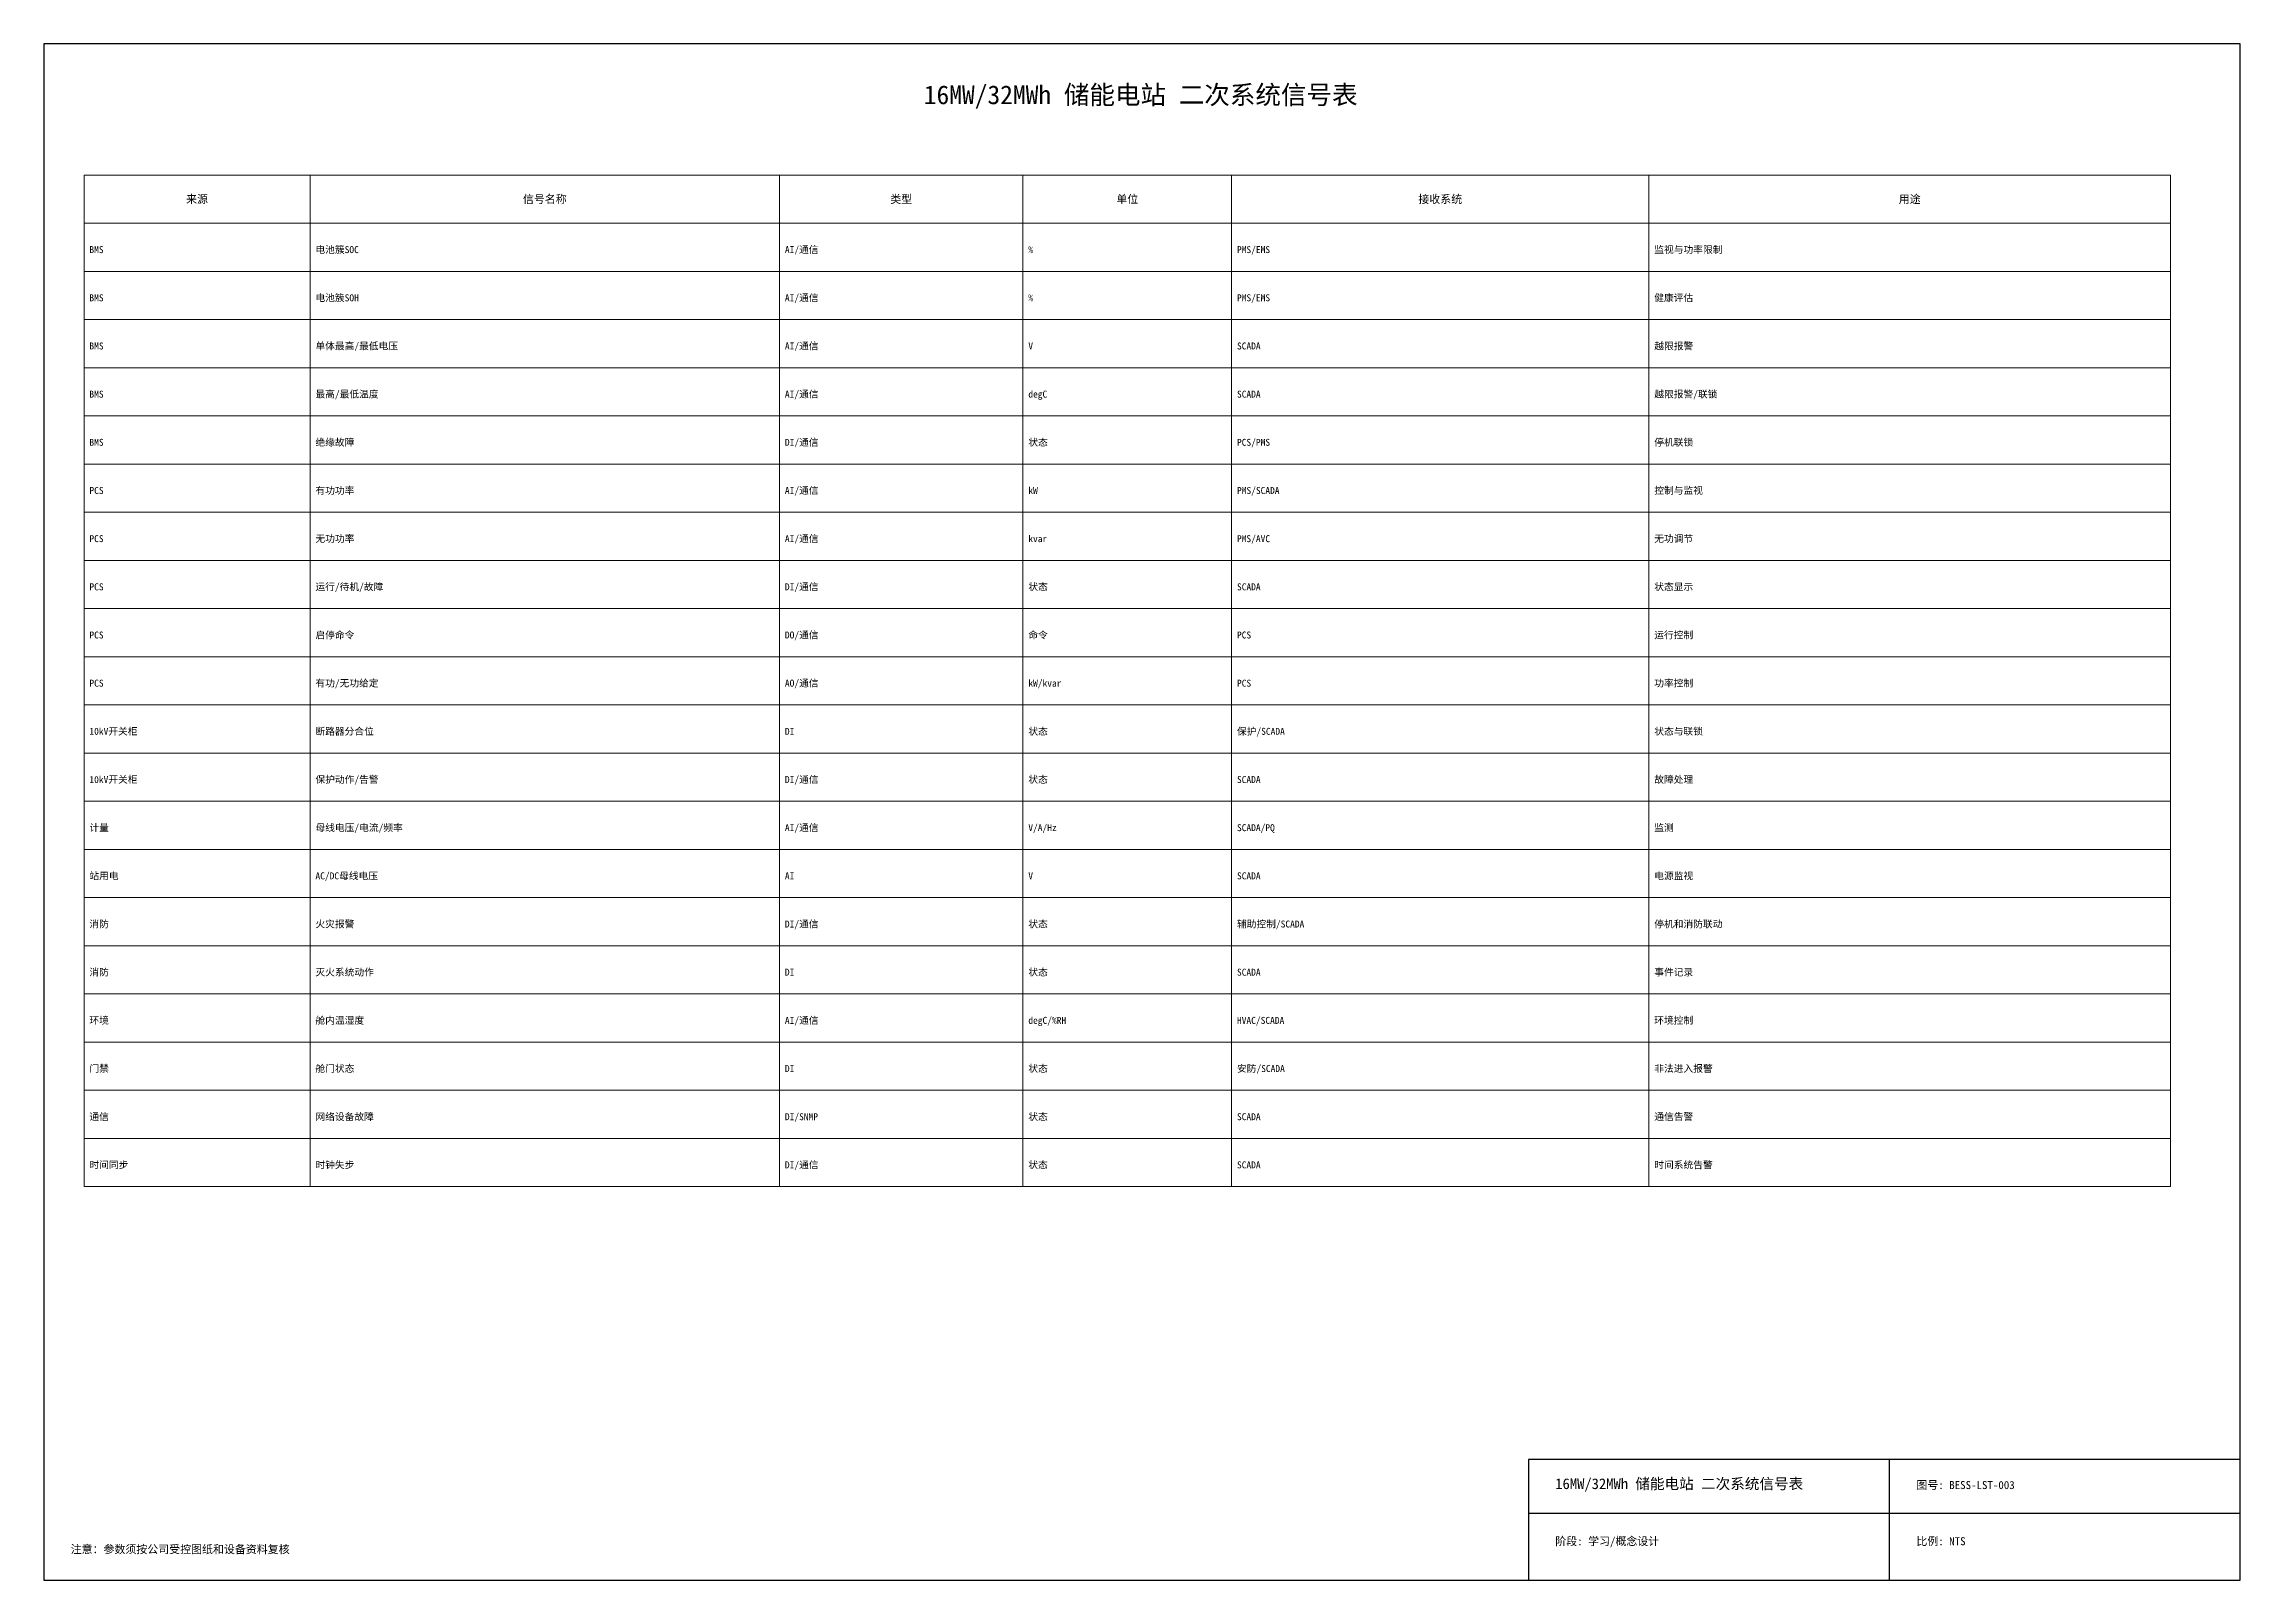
# Model space of a CAD drawing. Header units: millimetres. Extents: x 10 to 831, y 10 to 584.
import ezdxf
from ezdxf.enums import TextEntityAlignment as Align

# ---------------------------------------------------------------- set-up
doc = ezdxf.new("R2010")
doc.units = ezdxf.units.MM
for name, color, linetype, lineweight in [('ANNOT', 5, 'Continuous', 18), ('FRAME', 7, 'Continuous', 25), ('TABLE', 7, 'Continuous', 18), ('TEXT', 7, 'Continuous', 18)]:
    doc.layers.add(name, color=color, linetype=linetype, lineweight=lineweight)
doc.styles.add('CN_TEXT', font='simsun.ttc')

msp = doc.modelspace()

# ---------------------------------------------------------------- linework, layer by layer
at = {"layer": 'FRAME'}
for p, q in [((700, 10), (700, 55)), ((565, 35), (831, 35))]:
    msp.add_line(p, q, dxfattribs=at)
for points in [[(10, 10), (831, 10), (831, 584), (10, 584)], [(565, 10), (831, 10), (831, 55), (565, 55)]]:
    msp.add_lwpolyline(points, close=True, dxfattribs=at)
at = {"layer": 'TABLE'}
for p, q in [((25, 535), (805, 535)), ((25, 535), (25, 157)), ((109.5, 535), (109.5, 157)), ((285, 535), (285, 157)), ((376, 535), (376, 157)), ((454, 535), (454, 157)), ((610, 535), (610, 157)), ((805, 535), (805, 157)), ((25, 517), (805, 517)), ((25, 499), (805, 499)), ((25, 481), (805, 481)), ((25, 463), (805, 463)), ((25, 445), (805, 445)), ((25, 427), (805, 427)), ((25, 409), (805, 409)), ((25, 391), (805, 391)), ((25, 373), (805, 373)), ((25, 355), (805, 355)), ((25, 337), (805, 337)), ((25, 319), (805, 319)), ((25, 301), (805, 301)), ((25, 283), (805, 283)), ((25, 265), (805, 265)), ((25, 247), (805, 247)), ((25, 229), (805, 229)), ((25, 211), (805, 211)), ((25, 193), (805, 193)), ((25, 175), (805, 175)), ((25, 157), (805, 157))]:
    msp.add_line(p, q, dxfattribs=at)

# ---------------------------------------------------------------- texts
at = {"layer": 'ANNOT', "style": 'CN_TEXT'}
msp.add_text('注意：参数须按公司受控图纸和设备资料复核', height=3, dxfattribs=at).set_placement((20, 20))
at = {"layer": 'TEXT', "style": 'CN_TEXT'}
for s, height, p in [('16MW/32MWh 储能电站 二次系统信号表', 7, (420, 565)), ('来源', 3, (67.25, 526)), ('信号名称', 3, (197.25, 526)), ('类型', 3, (330.5, 526)), ('单位', 3, (415, 526)), ('接收系统', 3, (532, 526)), ('用途', 3, (707.5, 526))]:
    msp.add_text(s, height=height, dxfattribs=at).set_placement(p, align=Align.MIDDLE_CENTER)
for s, height, p in [('BMS', 2.6, (27, 505.84)), ('电池簇SOC', 2.6, (111.5, 505.84)), ('AI/通信', 2.6, (287, 505.84)), ('%', 2.6, (378, 505.84)), ('PMS/EMS', 2.6, (456, 505.84)), ('监视与功率限制', 2.6, (612, 505.84)), ('BMS', 2.6, (27, 487.84)), ('电池簇SOH', 2.6, (111.5, 487.84)), ('AI/通信', 2.6, (287, 487.84)), ('%', 2.6, (378, 487.84)), ('PMS/EMS', 2.6, (456, 487.84)), ('健康评估', 2.6, (612, 487.84)), ('BMS', 2.6, (27, 469.84)), ('单体最高/最低电压', 2.6, (111.5, 469.84)), ('AI/通信', 2.6, (287, 469.84)), ('V', 2.6, (378, 469.84)), ('SCADA', 2.6, (456, 469.84)), ('越限报警', 2.6, (612, 469.84)), ('BMS', 2.6, (27, 451.84)), ('最高/最低温度', 2.6, (111.5, 451.84)), ('AI/通信', 2.6, (287, 451.84)), ('degC', 2.6, (378, 451.84)), ('SCADA', 2.6, (456, 451.84)), ('越限报警/联锁', 2.6, (612, 451.84)), ('BMS', 2.6, (27, 433.84)), ('绝缘故障', 2.6, (111.5, 433.84)), ('DI/通信', 2.6, (287, 433.84)), ('状态', 2.6, (378, 433.84)), ('PCS/PMS', 2.6, (456, 433.84)), ('停机联锁', 2.6, (612, 433.84)), ('有功功率', 2.6, (111.5, 415.84)), ('AI/通信', 2.6, (287, 415.84)), ('控制与监视', 2.6, (612, 415.84)), ('PCS', 2.6, (27, 415.84)), ('kW', 2.6, (378, 415.84)), ('PMS/SCADA', 2.6, (456, 415.84)), ('PCS', 2.6, (27, 397.84)), ('无功功率', 2.6, (111.5, 397.84)), ('AI/通信', 2.6, (287, 397.84)), ('kvar', 2.6, (378, 397.84)), ('PMS/AVC', 2.6, (456, 397.84)), ('无功调节', 2.6, (612, 397.84)), ('PCS', 2.6, (27, 379.84)), ('运行/待机/故障', 2.6, (111.5, 379.84)), ('DI/通信', 2.6, (287, 379.84)), ('状态', 2.6, (378, 379.84)), ('SCADA', 2.6, (456, 379.84)), ('状态显示', 2.6, (612, 379.84)), ('PCS', 2.6, (27, 361.84)), ('启停命令', 2.6, (111.5, 361.84)), ('DO/通信', 2.6, (287, 361.84)), ('命令', 2.6, (378, 361.84)), ('PCS', 2.6, (456, 361.84)), ('运行控制', 2.6, (612, 361.84)), ('PCS', 2.6, (27, 343.84)), ('有功/无功给定', 2.6, (111.5, 343.84)), ('AO/通信', 2.6, (287, 343.84)), ('kW/kvar', 2.6, (378, 343.84)), ('PCS', 2.6, (456, 343.84)), ('功率控制', 2.6, (612, 343.84)), ('10kV开关柜', 2.6, (27, 325.84)), ('断路器分合位', 2.6, (111.5, 325.84)), ('DI', 2.6, (287, 325.84)), ('状态', 2.6, (378, 325.84)), ('保护/SCADA', 2.6, (456, 325.84)), ('状态与联锁', 2.6, (612, 325.84)), ('10kV开关柜', 2.6, (27, 307.84)), ('保护动作/告警', 2.6, (111.5, 307.84)), ('DI/通信', 2.6, (287, 307.84)), ('状态', 2.6, (378, 307.84)), ('SCADA', 2.6, (456, 307.84)), ('故障处理', 2.6, (612, 307.84)), ('计量', 2.6, (27, 289.84)), ('母线电压/电流/频率', 2.6, (111.5, 289.84)), ('AI/通信', 2.6, (287, 289.84)), ('V/A/Hz', 2.6, (378, 289.84)), ('SCADA/PQ', 2.6, (456, 289.84)), ('监测', 2.6, (612, 289.84)), ('站用电', 2.6, (27, 271.84)), ('AC/DC母线电压', 2.6, (111.5, 271.84)), ('AI', 2.6, (287, 271.84)), ('V', 2.6, (378, 271.84)), ('SCADA', 2.6, (456, 271.84)), ('电源监视', 2.6, (612, 271.84)), ('消防', 2.6, (27, 253.84)), ('火灾报警', 2.6, (111.5, 253.84)), ('DI/通信', 2.6, (287, 253.84)), ('状态', 2.6, (378, 253.84)), ('辅助控制/SCADA', 2.6, (456, 253.84)), ('停机和消防联动', 2.6, (612, 253.84)), ('消防', 2.6, (27, 235.84)), ('灭火系统动作', 2.6, (111.5, 235.84)), ('DI', 2.6, (287, 235.84)), ('状态', 2.6, (378, 235.84)), ('SCADA', 2.6, (456, 235.84)), ('事件记录', 2.6, (612, 235.84)), ('环境', 2.6, (27, 217.84)), ('舱内温湿度', 2.6, (111.5, 217.84)), ('AI/通信', 2.6, (287, 217.84)), ('degC/%RH', 2.6, (378, 217.84)), ('HVAC/SCADA', 2.6, (456, 217.84)), ('环境控制', 2.6, (612, 217.84)), ('门禁', 2.6, (27, 199.84)), ('舱门状态', 2.6, (111.5, 199.84)), ('DI', 2.6, (287, 199.84)), ('状态', 2.6, (378, 199.84)), ('安防/SCADA', 2.6, (456, 199.84)), ('非法进入报警', 2.6, (612, 199.84)), ('通信', 2.6, (27, 181.84)), ('网络设备故障', 2.6, (111.5, 181.84)), ('DI/SNMP', 2.6, (287, 181.84)), ('状态', 2.6, (378, 181.84)), ('SCADA', 2.6, (456, 181.84)), ('通信告警', 2.6, (612, 181.84)), ('时间同步', 2.6, (27, 163.84)), ('时钟失步', 2.6, (111.5, 163.84)), ('DI/通信', 2.6, (287, 163.84)), ('状态', 2.6, (378, 163.84)), ('SCADA', 2.6, (456, 163.84)), ('时间系统告警', 2.6, (612, 163.84)), ('16MW/32MWh 储能电站 二次系统信号表', 4, (575, 44)), ('图号: BESS-LST-003', 3, (710, 44)), ('阶段: 学习/概念设计', 3, (575, 23)), ('比例: NTS', 3, (710, 23))]:
    msp.add_text(s, height=height, dxfattribs=at).set_placement(p)

doc.saveas('drawing.dxf')
